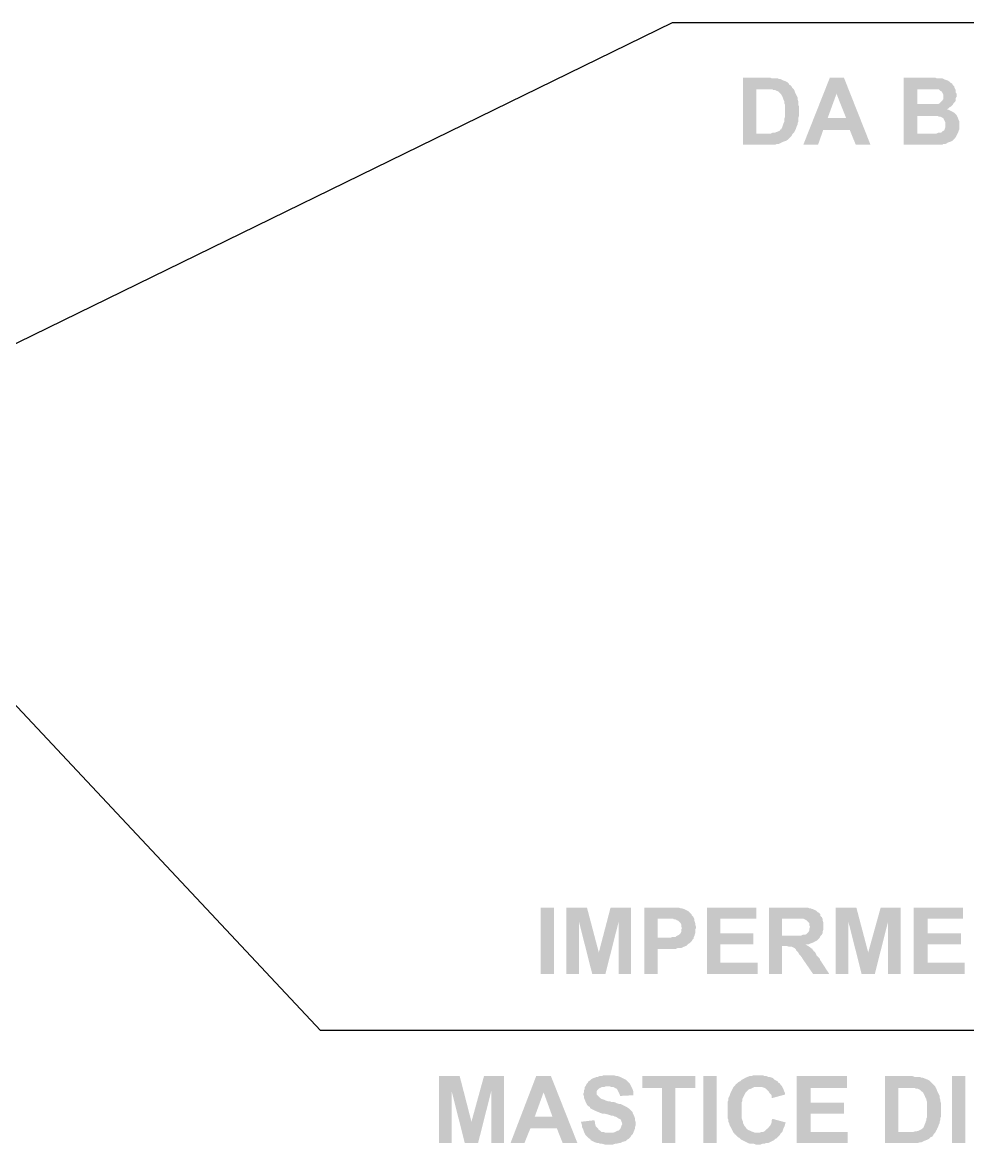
# Model space of a CAD drawing. Header units: millimetres. Extents: x 0.3 to 47.5, y 0.1 to 28.
# Drawn here: x 19.547 to 20.617, y 2.294 to 3.565 of the extents above; entities that cross this region are included whole.
import ezdxf

# ---------------------------------------------------------------- set-up
doc = ezdxf.new("R2010")
doc.units = ezdxf.units.MM
doc.layers.add('PDF _Geometria', color=7, linetype='Continuous')
doc.layers.add('PDF _Riempimenti solidi', color=7, linetype='Continuous')

msp = doc.modelspace()

# ---------------------------------------------------------------- hatches: boundary and pattern name
at = {"layer": 'PDF _Riempimenti solidi', "transparency": 33554559}
for points in [[(20.39, 3.5024), (20.3625, 3.5024), (20.3625, 3.4266), (20.3992, 3.4266), (20.4008, 3.4274), (20.4033, 3.4274), (20.4083, 3.4299), (20.4108, 3.4307), (20.4125, 3.4316), (20.4142, 3.4332), (20.415, 3.4341), (20.4158, 3.4349), (20.4175, 3.4366), (20.4183, 3.4382), (20.3775, 3.4391), (20.3775, 3.4891), (20.3842, 3.4891), (20.4183, 3.4907), (20.4175, 3.4924), (20.4158, 3.4941), (20.415, 3.4941), (20.4142, 3.4957), (20.4125, 3.4974), (20.4108, 3.4982), (20.4083, 3.4991), (20.405, 3.5007), (20.4033, 3.5007), (20.4017, 3.5016), (20.395, 3.5016), (20.3933, 3.5024)], [(20.4767, 3.5024), (20.4608, 3.5024), (20.4308, 3.4266), (20.4475, 3.4266), (20.4533, 3.4432), (20.4833, 3.4432), (20.4583, 3.4566), (20.4683, 3.4841)], [(20.4767, 3.5024), (20.4683, 3.4841), (20.4792, 3.4566), (20.4583, 3.4566), (20.4833, 3.4432), (20.49, 3.4266), (20.5067, 3.4266)], [(20.5742, 3.5024), (20.5442, 3.5024), (20.5442, 3.4266), (20.5883, 3.4266), (20.5892, 3.4274), (20.5917, 3.4274), (20.5933, 3.4282), (20.595, 3.4291), (20.5975, 3.4299), (20.5992, 3.4307), (20.6017, 3.4332), (20.6033, 3.4349), (20.6042, 3.4366), (20.605, 3.4382), (20.56, 3.4391), (20.56, 3.4591), (20.5717, 3.4591), (20.6042, 3.4599), (20.6025, 3.4616), (20.6008, 3.4632), (20.5975, 3.4649), (20.5958, 3.4657), (20.5933, 3.4666), (20.595, 3.4674), (20.5967, 3.4691), (20.5983, 3.4699), (20.6, 3.4716), (20.56, 3.4724), (20.56, 3.4891), (20.5683, 3.4891), (20.6025, 3.4899), (20.6017, 3.4916), (20.6017, 3.4924), (20.6, 3.4941), (20.5992, 3.4957), (20.5975, 3.4966), (20.5958, 3.4982), (20.5942, 3.4991), (20.5917, 3.4999), (20.59, 3.5007), (20.5883, 3.5016), (20.5817, 3.5016), (20.58, 3.5024), (20.5775, 3.5024)], [(20.4183, 3.4907), (20.3842, 3.4891), (20.3958, 3.4891), (20.3967, 3.4882), (20.3992, 3.4882), (20.4008, 3.4874), (20.4025, 3.4866), (20.4058, 3.4832), (20.4067, 3.4816), (20.4075, 3.4799), (20.4083, 3.4774), (20.4092, 3.4757), (20.4092, 3.4732), (20.41, 3.4716), (20.41, 3.4582), (20.4092, 3.4557), (20.4092, 3.4524), (20.4083, 3.4507), (20.4075, 3.4482), (20.4067, 3.4457), (20.4058, 3.4441), (20.4042, 3.4432), (20.4042, 3.4424), (20.4025, 3.4416), (20.4, 3.4407), (20.3983, 3.4399), (20.3958, 3.4399), (20.3942, 3.4391), (20.3775, 3.4391), (20.4183, 3.4382), (20.42, 3.4399), (20.4217, 3.4432), (20.4225, 3.4449), (20.4233, 3.4474), (20.4242, 3.4491), (20.4242, 3.4507), (20.425, 3.4524), (20.425, 3.4566), (20.4258, 3.4591), (20.4258, 3.4699), (20.425, 3.4716), (20.425, 3.4757), (20.4242, 3.4782), (20.4242, 3.4799), (20.4225, 3.4832), (20.4217, 3.4849), (20.4208, 3.4874), (20.42, 3.4891)], [(20.6025, 3.4899), (20.5683, 3.4891), (20.5842, 3.4891), (20.5858, 3.4874), (20.5875, 3.4866), (20.5883, 3.4849), (20.5892, 3.4832), (20.5892, 3.4782), (20.5883, 3.4766), (20.585, 3.4732), (20.5833, 3.4724), (20.56, 3.4724), (20.6, 3.4716), (20.6008, 3.4732), (20.6025, 3.4749), (20.6033, 3.4766), (20.6033, 3.4791), (20.6042, 3.4807), (20.6042, 3.4841), (20.6033, 3.4857), (20.6033, 3.4882)], [(20.6042, 3.4599), (20.5717, 3.4591), (20.5825, 3.4591), (20.5842, 3.4582), (20.5858, 3.4582), (20.5875, 3.4574), (20.5892, 3.4566), (20.59, 3.4549), (20.5917, 3.4516), (20.5917, 3.4466), (20.5908, 3.4441), (20.59, 3.4424), (20.5883, 3.4416), (20.5867, 3.4399), (20.5833, 3.4399), (20.5817, 3.4391), (20.56, 3.4391), (20.605, 3.4382), (20.6058, 3.4399), (20.6067, 3.4424), (20.6075, 3.4441), (20.6075, 3.4524), (20.6067, 3.4541), (20.6058, 3.4566), (20.605, 3.4582)], [(20.1858, 2.5624), (20.1625, 2.5624), (20.1625, 2.4874), (20.1767, 2.4874), (20.1767, 2.5466)], [(20.2358, 2.5624), (20.2125, 2.5624), (20.1992, 2.5116), (20.1917, 2.4874), (20.2067, 2.4874), (20.2217, 2.5466)], [(20.275, 2.5624), (20.2508, 2.5624), (20.2508, 2.4874), (20.2658, 2.4874), (20.2658, 2.5157), (20.2867, 2.5157), (20.2883, 2.5166), (20.2925, 2.5166), (20.2942, 2.5174), (20.2958, 2.5182), (20.2983, 2.5191), (20.3, 2.5207), (20.3008, 2.5216), (20.3025, 2.5224), (20.3042, 2.5241), (20.305, 2.5257), (20.3067, 2.5274), (20.2658, 2.5282), (20.2658, 2.5499), (20.2733, 2.5499), (20.3067, 2.5507), (20.3058, 2.5524), (20.3042, 2.5541), (20.3042, 2.5549), (20.3008, 2.5582), (20.2992, 2.5591), (20.2975, 2.5599), (20.2958, 2.5607), (20.2933, 2.5616), (20.2917, 2.5616), (20.29, 2.5624), (20.2783, 2.5624)], [(20.3775, 2.5624), (20.3217, 2.5624), (20.3217, 2.4874), (20.3792, 2.4874), (20.3792, 2.4999), (20.3367, 2.4999), (20.3367, 2.5207), (20.3742, 2.5207), (20.3742, 2.5332), (20.3367, 2.5332), (20.3367, 2.5499), (20.3775, 2.5499)], [(20.4242, 2.5624), (20.3917, 2.5624), (20.3917, 2.4874), (20.4067, 2.4874), (20.4067, 2.5191), (20.4358, 2.5191), (20.4333, 2.5207), (20.4367, 2.5207), (20.4383, 2.5216), (20.4408, 2.5224), (20.4425, 2.5232), (20.4442, 2.5241), (20.4458, 2.5249), (20.4475, 2.5266), (20.4483, 2.5274), (20.4492, 2.5282), (20.45, 2.5299), (20.4067, 2.5307), (20.4067, 2.5499), (20.4192, 2.5499), (20.4517, 2.5516), (20.45, 2.5532), (20.45, 2.5549), (20.4483, 2.5566), (20.4467, 2.5574), (20.445, 2.5591), (20.4433, 2.5599), (20.4417, 2.5607), (20.4408, 2.5607), (20.4392, 2.5616), (20.4375, 2.5616), (20.4358, 2.5624), (20.4267, 2.5624)], [(20.4908, 2.5624), (20.4675, 2.5624), (20.4675, 2.4874), (20.4817, 2.4874), (20.4817, 2.5466)], [(20.5408, 2.5624), (20.5183, 2.5624), (20.5042, 2.5116), (20.4967, 2.4874), (20.5117, 2.4874), (20.5267, 2.5466)], [(20.6117, 2.5624), (20.5558, 2.5624), (20.5558, 2.4874), (20.6133, 2.4874), (20.6133, 2.4999), (20.5717, 2.4999), (20.5717, 2.5207), (20.6092, 2.5207), (20.6092, 2.5332), (20.5717, 2.5332), (20.5717, 2.5499), (20.6117, 2.5499)], [(20.3067, 2.5507), (20.2733, 2.5499), (20.2833, 2.5499), (20.2842, 2.5491), (20.2858, 2.5491), (20.2875, 2.5482), (20.2892, 2.5474), (20.2908, 2.5457), (20.2917, 2.5449), (20.2925, 2.5432), (20.2925, 2.5416), (20.2933, 2.5391), (20.2925, 2.5374), (20.2925, 2.5349), (20.2917, 2.5332), (20.29, 2.5316), (20.2883, 2.5307), (20.2867, 2.5299), (20.2858, 2.5291), (20.2825, 2.5291), (20.28, 2.5282), (20.2658, 2.5282), (20.3067, 2.5274), (20.3067, 2.5291), (20.3075, 2.5307), (20.3083, 2.5332), (20.3083, 2.5374), (20.3092, 2.5391), (20.3092, 2.5407), (20.3083, 2.5432), (20.3083, 2.5449), (20.3075, 2.5474), (20.3075, 2.5491)], [(20.4517, 2.5516), (20.4192, 2.5499), (20.4308, 2.5499), (20.4325, 2.5491), (20.4342, 2.5482), (20.4358, 2.5466), (20.4375, 2.5449), (20.4375, 2.5424), (20.4383, 2.5407), (20.4375, 2.5382), (20.4375, 2.5366), (20.4367, 2.5349), (20.4358, 2.5341), (20.4342, 2.5324), (20.4325, 2.5316), (20.43, 2.5316), (20.4283, 2.5307), (20.4067, 2.5307), (20.45, 2.5299), (20.4517, 2.5316), (20.4525, 2.5332), (20.4525, 2.5349), (20.4533, 2.5374), (20.4533, 2.5457), (20.4525, 2.5482), (20.4525, 2.5499)], [(20.4358, 2.5191), (20.41, 2.5191), (20.4117, 2.5191), (20.4142, 2.5182), (20.4175, 2.5182), (20.4192, 2.5174), (20.4208, 2.5166), (20.4225, 2.5149), (20.4225, 2.5141), (20.4233, 2.5132), (20.425, 2.5116), (20.4258, 2.5099), (20.4275, 2.5082), (20.4292, 2.5057), (20.4308, 2.5032), (20.4417, 2.4874), (20.46, 2.4874), (20.4508, 2.5016), (20.45, 2.5024), (20.4492, 2.5049), (20.4475, 2.5066), (20.4458, 2.5082), (20.4442, 2.5116), (20.4425, 2.5132), (20.4417, 2.5141), (20.4408, 2.5157), (20.4392, 2.5166), (20.4375, 2.5182)], [(20.0417, 2.3716), (20.0183, 2.3716), (20.0183, 2.2957), (20.0325, 2.2957), (20.0325, 2.3549)], [(20.0917, 2.3716), (20.0692, 2.3716), (20.055, 2.3199), (20.0475, 2.2957), (20.0625, 2.2957), (20.0775, 2.3549)], [(20.145, 2.3716), (20.1283, 2.3716), (20.0992, 2.2957), (20.115, 2.2957), (20.1217, 2.3124), (20.1517, 2.3124), (20.1267, 2.3257), (20.1367, 2.3532)], [(20.145, 2.3716), (20.1367, 2.3532), (20.1467, 2.3257), (20.1267, 2.3257), (20.1517, 2.3124), (20.1583, 2.2957), (20.175, 2.2957)], [(20.2092, 2.3724), (20.2042, 2.3724), (20.2025, 2.3716), (20.2, 2.3716), (20.1983, 2.3707), (20.1967, 2.3707), (20.195, 2.3699), (20.1925, 2.3691), (20.1908, 2.3682), (20.1892, 2.3666), (20.1875, 2.3657), (20.1867, 2.3641), (20.185, 2.3624), (20.185, 2.3616), (20.1833, 2.3591), (20.1833, 2.3574), (20.1825, 2.3557), (20.1825, 2.3532), (20.1817, 2.3516), (20.1817, 2.3507), (20.1825, 2.3482), (20.1825, 2.3466), (20.1833, 2.3449), (20.1842, 2.3424), (20.185, 2.3407), (20.1858, 2.3391), (20.1875, 2.3374), (20.1892, 2.3366), (20.1892, 2.3357), (20.19, 2.3349), (20.1917, 2.3341), (20.1933, 2.3332), (20.195, 2.3324), (20.1967, 2.3316), (20.1992, 2.3307), (20.2008, 2.3299), (20.2033, 2.3291), (20.2058, 2.3291), (20.2092, 2.3282), (20.2117, 2.3274), (20.2142, 2.3266), (20.2158, 2.3266), (20.2175, 2.3257), (20.2183, 2.3257), (20.2208, 2.3241), (20.2225, 2.3232), (20.2242, 2.3224), (20.2242, 2.3216), (20.225, 2.3199), (20.2258, 2.3174), (20.225, 2.3157), (20.2242, 2.3132), (20.2233, 2.3116), (20.2217, 2.3099), (20.2208, 2.3099), (20.2192, 2.3091), (20.2175, 2.3082), (20.215, 2.3074), (20.2108, 2.3074), (20.1833, 2.3066), (20.1842, 2.3049), (20.1858, 2.3032), (20.1867, 2.3024), (20.1883, 2.3007), (20.1892, 2.3007), (20.19, 2.2991), (20.1917, 2.2982), (20.1933, 2.2974), (20.195, 2.2966), (20.1975, 2.2957), (20.1992, 2.2957), (20.2008, 2.2949), (20.2033, 2.2949), (20.2058, 2.2941), (20.215, 2.2941), (20.2175, 2.2949), (20.2192, 2.2949), (20.2217, 2.2957), (20.2233, 2.2957), (20.225, 2.2966), (20.2267, 2.2974), (20.2275, 2.2974), (20.23, 2.2982), (20.2317, 2.2999), (20.2333, 2.3007), (20.235, 2.3024), (20.2358, 2.3041), (20.2375, 2.3057), (20.2383, 2.3074), (20.2392, 2.3099), (20.24, 2.3116), (20.24, 2.3132), (20.2408, 2.3157), (20.2408, 2.3199), (20.24, 2.3224), (20.24, 2.3241), (20.2392, 2.3266), (20.2375, 2.3299), (20.2375, 2.3307), (20.2358, 2.3324), (20.2342, 2.3341), (20.2333, 2.3349), (20.2308, 2.3366), (20.2292, 2.3374), (20.2275, 2.3382), (20.2258, 2.3391), (20.2242, 2.3399), (20.2225, 2.3399), (20.22, 2.3407), (20.2183, 2.3416), (20.2158, 2.3424), (20.2125, 2.3424), (20.2125, 2.3432), (20.2092, 2.3432), (20.2067, 2.3441), (20.205, 2.3449), (20.2025, 2.3457), (20.2008, 2.3466), (20.2, 2.3474), (20.1992, 2.3482), (20.1983, 2.3491), (20.1967, 2.3507), (20.1967, 2.3541), (20.1975, 2.3557), (20.1992, 2.3574), (20.2008, 2.3582), (20.2025, 2.3591), (20.205, 2.3591), (20.2067, 2.3599), (20.2358, 2.3599), (20.235, 2.3616), (20.2342, 2.3632), (20.2325, 2.3649), (20.2308, 2.3666), (20.23, 2.3674), (20.2283, 2.3682), (20.2267, 2.3691), (20.225, 2.3699), (20.2233, 2.3707), (20.2208, 2.3716), (20.2192, 2.3716), (20.2167, 2.3724), (20.2125, 2.3724)], [(20.3083, 2.3716), (20.2483, 2.3716), (20.2483, 2.3582), (20.2708, 2.3582), (20.2708, 2.2957), (20.2858, 2.2957), (20.2858, 2.3582), (20.3083, 2.3582)], [(20.38, 2.3724), (20.3742, 2.3724), (20.3717, 2.3716), (20.37, 2.3716), (20.3675, 2.3707), (20.3658, 2.3699), (20.3642, 2.3691), (20.3625, 2.3682), (20.3608, 2.3674), (20.3592, 2.3657), (20.3575, 2.3649), (20.3558, 2.3632), (20.3542, 2.3624), (20.3542, 2.3616), (20.3525, 2.3599), (20.3517, 2.3591), (20.3483, 2.3524), (20.3475, 2.3499), (20.3467, 2.3482), (20.3458, 2.3466), (20.3458, 2.3441), (20.345, 2.3424), (20.345, 2.3241), (20.3458, 2.3224), (20.3458, 2.3199), (20.3467, 2.3182), (20.3475, 2.3157), (20.3517, 2.3074), (20.3533, 2.3057), (20.3542, 2.3049), (20.355, 2.3041), (20.3567, 2.3024), (20.3583, 2.3016), (20.36, 2.2999), (20.3617, 2.2991), (20.3633, 2.2982), (20.365, 2.2974), (20.3667, 2.2966), (20.3683, 2.2957), (20.3708, 2.2949), (20.375, 2.2949), (20.3767, 2.2941), (20.3825, 2.2941), (20.3842, 2.2949), (20.3867, 2.2949), (20.3883, 2.2957), (20.3908, 2.2957), (20.3925, 2.2966), (20.3942, 2.2974), (20.3958, 2.2982), (20.3975, 2.2991), (20.3992, 2.3007), (20.4, 2.3007), (20.4017, 2.3024), (20.4025, 2.3032), (20.4042, 2.3049), (20.405, 2.3066), (20.3792, 2.3074), (20.3758, 2.3074), (20.3742, 2.3082), (20.3717, 2.3091), (20.37, 2.3099), (20.3683, 2.3107), (20.3667, 2.3116), (20.3658, 2.3132), (20.365, 2.3141), (20.3642, 2.3149), (20.3625, 2.3182), (20.3625, 2.3199), (20.3617, 2.3216), (20.3608, 2.3241), (20.3608, 2.3416), (20.3617, 2.3432), (20.3617, 2.3457), (20.365, 2.3524), (20.3658, 2.3532), (20.3667, 2.3541), (20.3683, 2.3557), (20.3692, 2.3566), (20.3717, 2.3574), (20.3733, 2.3582), (20.375, 2.3591), (20.3792, 2.3591), (20.4067, 2.3599), (20.405, 2.3616), (20.4042, 2.3632), (20.4025, 2.3641), (20.4017, 2.3657), (20.4, 2.3666), (20.3983, 2.3674), (20.3967, 2.3691), (20.395, 2.3699), (20.3925, 2.3707), (20.3908, 2.3707), (20.3892, 2.3716), (20.3867, 2.3716), (20.385, 2.3724), (20.3825, 2.3724)], [(20.48, 2.3716), (20.4233, 2.3716), (20.4233, 2.2957), (20.4808, 2.2957), (20.4808, 2.3082), (20.4392, 2.3082), (20.4392, 2.3291), (20.4767, 2.3291), (20.4767, 2.3416), (20.4392, 2.3416), (20.4392, 2.3582), (20.48, 2.3582)], [(20.5517, 2.3716), (20.5233, 2.3716), (20.5233, 2.2957), (20.56, 2.2957), (20.5625, 2.2966), (20.5642, 2.2966), (20.5658, 2.2974), (20.5675, 2.2982), (20.57, 2.2991), (20.5717, 2.2999), (20.5733, 2.3007), (20.575, 2.3024), (20.5767, 2.3032), (20.5775, 2.3041), (20.5783, 2.3057), (20.58, 2.3074), (20.5383, 2.3082), (20.5383, 2.3582), (20.5458, 2.3582), (20.58, 2.3599), (20.5783, 2.3616), (20.5775, 2.3624), (20.5767, 2.3632), (20.575, 2.3649), (20.5733, 2.3666), (20.5717, 2.3674), (20.57, 2.3682), (20.5675, 2.3691), (20.5658, 2.3699), (20.5642, 2.3699), (20.5625, 2.3707), (20.5567, 2.3707), (20.5542, 2.3716)], [(20.2358, 2.3599), (20.2092, 2.3599), (20.2117, 2.3599), (20.2142, 2.3591), (20.2158, 2.3591), (20.2175, 2.3582), (20.2192, 2.3574), (20.22, 2.3566), (20.2208, 2.3549), (20.2217, 2.3532), (20.2225, 2.3516), (20.2233, 2.3491), (20.2383, 2.3499), (20.2383, 2.3541), (20.2375, 2.3566), (20.2367, 2.3582)], [(20.4067, 2.3599), (20.3792, 2.3591), (20.3842, 2.3591), (20.3867, 2.3582), (20.3883, 2.3574), (20.3917, 2.3541), (20.3925, 2.3524), (20.3942, 2.3507), (20.395, 2.3491), (20.395, 2.3466), (20.41, 2.3507), (20.41, 2.3524), (20.4092, 2.3541), (20.4083, 2.3566), (20.4075, 2.3582)], [(20.58, 2.3599), (20.5458, 2.3582), (20.5567, 2.3582), (20.5583, 2.3574), (20.56, 2.3574), (20.5617, 2.3566), (20.5633, 2.3557), (20.5667, 2.3524), (20.5675, 2.3507), (20.5683, 2.3491), (20.5692, 2.3466), (20.57, 2.3457), (20.57, 2.3449), (20.5708, 2.3424), (20.5708, 2.3249), (20.57, 2.3232), (20.57, 2.3216), (20.5692, 2.3199), (20.5692, 2.3191), (20.5683, 2.3174), (20.5675, 2.3149), (20.5667, 2.3132), (20.5658, 2.3124), (20.565, 2.3116), (20.5633, 2.3107), (20.5617, 2.3099), (20.5592, 2.3091), (20.5575, 2.3091), (20.555, 2.3082), (20.5383, 2.3082), (20.58, 2.3074), (20.5808, 2.3091), (20.5817, 2.3107), (20.5833, 2.3141), (20.5842, 2.3166), (20.585, 2.3182), (20.585, 2.3199), (20.5858, 2.3216), (20.5858, 2.3241), (20.5867, 2.3257), (20.5867, 2.3407), (20.5858, 2.3432), (20.5858, 2.3449), (20.585, 2.3474), (20.585, 2.3491), (20.5825, 2.3541), (20.5817, 2.3566), (20.5808, 2.3582)], [(20.1942, 2.3216), (20.1792, 2.3199), (20.1792, 2.3191), (20.18, 2.3166), (20.18, 2.3141), (20.1817, 2.3107), (20.1825, 2.3082), (20.1833, 2.3066), (20.2108, 2.3074), (20.2067, 2.3074), (20.205, 2.3082), (20.2025, 2.3082), (20.2008, 2.3099), (20.1992, 2.3107), (20.1983, 2.3124), (20.1975, 2.3132), (20.1958, 2.3149), (20.195, 2.3174), (20.195, 2.3191)], [(20.3958, 2.3232), (20.395, 2.3216), (20.395, 2.3199), (20.3942, 2.3174), (20.3933, 2.3157), (20.3917, 2.3141), (20.3908, 2.3124), (20.3892, 2.3116), (20.3883, 2.3107), (20.3867, 2.3091), (20.385, 2.3082), (20.3833, 2.3082), (20.3808, 2.3074), (20.3792, 2.3074), (20.405, 2.3066), (20.4067, 2.3082), (20.4075, 2.3099), (20.4083, 2.3124), (20.4092, 2.3141), (20.41, 2.3166), (20.4108, 2.3191)]]:
    msp.add_hatch(color=256, dxfattribs=at).paths.add_polyline_path(points)

# ---------------------------------------------------------------- linework, layer by layer
at = {"layer": 'PDF _Geometria', "lineweight": 25}
for points in [[(19.4575, 3.1616), (20.2825, 3.5649), (21.8067, 3.5649)], [(21.9242, 2.4232), (19.8842, 2.4232), (19.4675, 2.8674)]]:
    msp.add_lwpolyline(points, dxfattribs=at)
at = {"layer": 'PDF _Riempimenti solidi', "lineweight": 25, "transparency": 33554559}
for points in [[(20.1483, 2.4874), (20.1483, 2.5624), (20.1333, 2.4874), (20.1333, 2.5624)], [(20.1858, 2.5624), (20.1767, 2.5466), (20.1992, 2.5116), (20.1917, 2.4874)], [(20.2358, 2.5624), (20.2217, 2.5466), (20.2358, 2.4874), (20.2217, 2.4874)], [(20.4908, 2.5624), (20.4817, 2.5466), (20.5042, 2.5116), (20.4967, 2.4874)], [(20.5408, 2.5624), (20.5267, 2.5466), (20.5408, 2.4874), (20.5267, 2.4874)], [(20.0417, 2.3716), (20.0325, 2.3549), (20.055, 2.3199), (20.0475, 2.2957)], [(20.0917, 2.3716), (20.0775, 2.3549), (20.0917, 2.2957), (20.0775, 2.2957)], [(20.3325, 2.2957), (20.3325, 2.3716), (20.3175, 2.2957), (20.3175, 2.3716)], [(20.6142, 2.2957), (20.6142, 2.3716), (20.5992, 2.2957), (20.5992, 2.3716)]]:
    msp.add_solid(points, dxfattribs=at)

doc.saveas('drawing.dxf')
